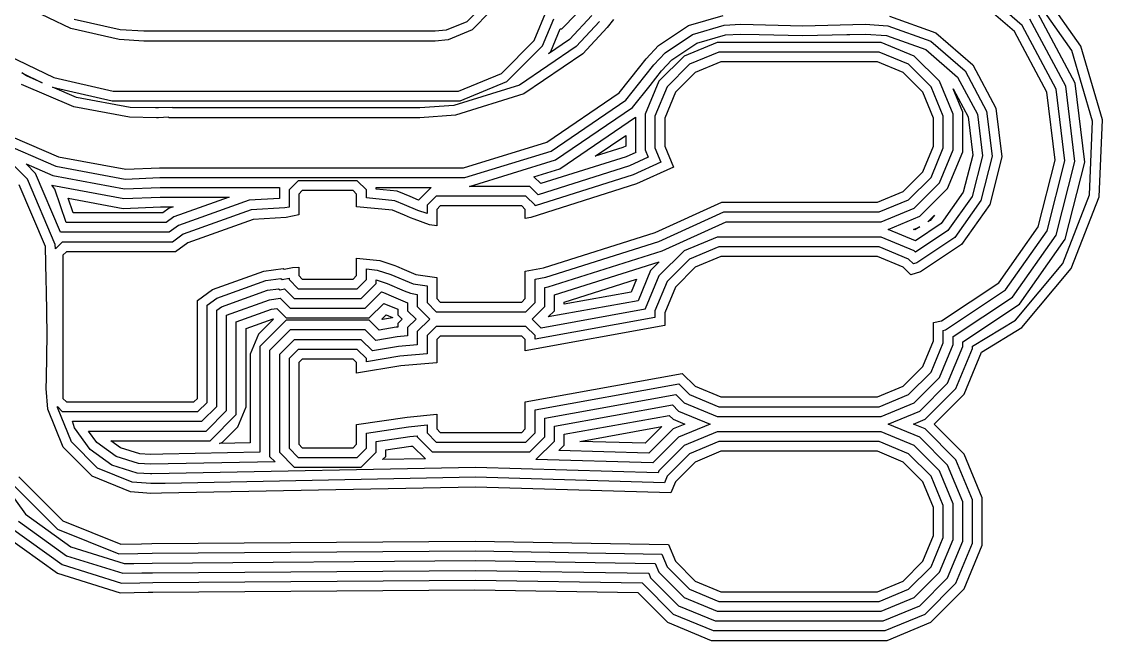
# Model space of a CAD drawing. Header units: millimetres. Extents: x 0 to 23.1, y 0 to 24.2.
# Drawn here: x 8.31 to 22.41, y 1.01 to 9.08 of the extents above; entities that cross this region are included whole.
import ezdxf

# ---------------------------------------------------------------- set-up
doc = ezdxf.new("R2010")
doc.units = ezdxf.units.MM

msp = doc.modelspace()

# ---------------------------------------------------------------- linework, layer by layer
at = {"color": 45}
for p, q in [((21.3605, 9.0313), (20.6473, 9.6475)), ((21.2595, 8.9506), (20.5822, 9.5359)), ((22.0077, 8.7055), (21.4548, 9.4922)), ((22.1237, 8.7614), (21.5467, 9.5824)), ((8.9489, 8.99), (8.3673, 9.2697)), ((14.3199, 9.2857), (14.1142, 9.08)), ((14.4255, 9.2152), (14.1847, 8.9744)), ((14.9948, 8.8349), (15.1637, 9.2426)), ((15.3522, 8.9886), (15.5463, 9.1827)), ((22.0502, 8.2773), (21.5623, 9.1924)), ((9.5923, 8.9722), (8.9909, 9.1099)), ((14.1142, 9.08), (13.8454, 8.9686)), ((15.1024, 8.7629), (15.2485, 9.1156)), ((15.7455, 9.1624), (15.4534, 8.8479)), ((15.8447, 9.0832), (15.5398, 8.7548)), ((16.0286, 9.1101), (15.944, 9.004)), ((16.6164, 8.768), (17.0063, 9.0292)), ((17.0063, 9.0292), (17.457, 9.1603)), ((17.06, 8.9141), (17.4734, 9.0343)), ((17.4734, 9.0343), (17.6889, 9.0457)), ((17.6889, 9.0457), (17.689, 9.0457)), ((17.689, 9.0457), (18.4999, 9.0261)), ((18.4999, 9.0261), (18.5, 9.0261)), ((18.5, 9.0261), (19.3109, 9.0457)), ((19.3109, 9.0457), (19.3112, 9.0457)), ((19.3112, 9.0457), (19.6084, 9.0255)), ((19.6084, 9.0255), (20.1672, 8.8251)), ((19.6287, 9.1509), (20.2312, 8.9348)), ((21.3605, 9.0312), (21.3605, 9.0313)), ((21.8038, 8.1996), (21.3605, 9.0312)), ((21.927, 8.2384), (21.4614, 9.1118)), ((9.5779, 8.846), (8.9489, 8.99)), ((9.9008, 8.9543), (9.5923, 8.9722)), ((13.5117, 8.9543), (9.9008, 8.9543)), ((13.5735, 8.9543), (13.5117, 8.9543)), ((13.7, 8.9543), (13.5735, 8.9543)), ((13.8454, 8.9686), (13.7, 8.9543)), ((14.1847, 8.9744), (13.8702, 8.8441)), ((15.21, 8.691), (15.3333, 8.9886)), ((15.3333, 8.9886), (15.3522, 8.9886)), ((15.944, 9.004), (15.6262, 8.6617)), ((16.7024, 8.6745), (17.06, 8.9141)), ((17.1137, 8.799), (17.4898, 8.9084)), ((17.4898, 8.9084), (17.6858, 8.9187)), ((17.6858, 8.9187), (17.6859, 8.9187)), ((17.6859, 8.9187), (17.9267, 8.9129)), ((17.9267, 8.9129), (17.9267, 8.913)), ((17.9267, 8.913), (18.4999, 8.8991)), ((18.4999, 8.8991), (19.0733, 8.913)), ((19.0733, 8.9129), (19.1131, 8.9139)), ((19.0733, 8.913), (19.0733, 8.9129)), ((19.1131, 8.9139), (19.314, 8.9187)), ((19.314, 8.9187), (19.315, 8.9188)), ((19.315, 8.9188), (19.5881, 8.9001)), ((19.5881, 8.9001), (20.1032, 8.7155)), ((20.2312, 8.9348), (20.7157, 8.5162)), ((21.2595, 8.9505), (21.2595, 8.9506)), ((21.6806, 8.1607), (21.2595, 8.9505)), ((9.9006, 8.8273), (9.5779, 8.846)), ((13.5643, 8.8273), (9.9006, 8.8273)), ((13.6089, 8.8273), (13.5643, 8.8273)), ((13.7, 8.8273), (13.6089, 8.8273)), ((13.8702, 8.8441), (13.7, 8.8273)), ((14.5651, 8.4051), (14.9948, 8.8348)), ((14.6371, 8.2975), (15.1024, 8.7628)), ((15.5398, 8.7548), (14.8011, 8.2513)), ((14.9948, 8.8348), (14.9948, 8.8349)), ((15.1024, 8.7628), (15.1024, 8.7629)), ((15.4534, 8.8479), (15.1816, 8.6626)), ((16.4559, 8.5958), (16.6164, 8.768)), ((16.7884, 8.581), (17.1137, 8.799)), ((17.3791, 8.8095), (16.9492, 8.6315)), ((19.5208, 8.8095), (17.3791, 8.8095)), ((19.9507, 8.6315), (19.5208, 8.8095)), ((20.1672, 8.8251), (20.6164, 8.437)), ((22.1237, 8.7613), (22.1237, 8.7614)), ((22.406, 7.7983), (22.1237, 8.7613)), ((8.0081, 8.6961), (8.7253, 8.3511)), ((15.6262, 8.6617), (14.8562, 8.1368)), ((15.1816, 8.6626), (15.21, 8.6909)), ((15.21, 8.6909), (15.21, 8.691)), ((16.5552, 8.5166), (16.7024, 8.6745)), ((16.9492, 8.6315), (16.6202, 8.3025)), ((17.4043, 8.6825), (17.0212, 8.5238)), ((19.4956, 8.6825), (17.4043, 8.6825)), ((19.8787, 8.5238), (19.4956, 8.6825)), ((20.2797, 8.3025), (19.9507, 8.6315)), ((20.1032, 8.7155), (20.5172, 8.3577)), ((22.0077, 8.7054), (22.0077, 8.7055)), ((22.2782, 7.7827), (22.0077, 8.7054)), ((16.1004, 8.1505), (16.3712, 8.4898)), ((16.3712, 8.4898), (16.3713, 8.4898)), ((16.3713, 8.4898), (16.4559, 8.5958)), ((16.4378, 8.3695), (16.5552, 8.5166)), ((16.6545, 8.4374), (16.7884, 8.581)), ((17.0212, 8.5238), (16.7279, 8.2305)), ((17.4296, 8.5555), (17.0931, 8.4161)), ((19.4703, 8.5555), (17.4296, 8.5555)), ((19.8068, 8.4161), (19.4703, 8.5555)), ((20.172, 8.2305), (19.8787, 8.5238)), ((20.7157, 8.5162), (21.0168, 7.9513)), ((8.3679, 8.372), (8.3076, 8.4111)), ((8.3076, 8.4111), (8.5751, 8.2825)), ((8.5751, 8.2825), (8.3679, 8.372)), ((8.7253, 8.3511), (8.7254, 8.3511)), ((8.7254, 8.3511), (9.5012, 8.1734)), ((14.0038, 8.1726), (14.565, 8.4051)), ((14.565, 8.4051), (14.5651, 8.4051)), ((16.1878, 8.0563), (16.4377, 8.3695)), ((16.4377, 8.3695), (16.4378, 8.3695)), ((16.5043, 8.2492), (16.6545, 8.4374)), ((17.0931, 8.4161), (16.8356, 8.1586)), ((20.0643, 8.1586), (19.8068, 8.4161)), ((20.5172, 8.3577), (20.7746, 7.8748)), ((20.6164, 8.437), (20.8957, 7.913)), ((8.9858, 7.9677), (8.3049, 8.2617)), ((9.0228, 8.0892), (8.7092, 8.2246)), ((8.7092, 8.2246), (9.4868, 8.0465)), ((14.8011, 8.2513), (13.9469, 7.9878)), ((14.0291, 8.0456), (14.637, 8.2975)), ((14.637, 8.2975), (14.6371, 8.2975)), ((16.2752, 7.9622), (16.5042, 8.2492)), ((16.6202, 8.3025), (16.4422, 7.8726)), ((16.5042, 8.2492), (16.5043, 8.2492)), ((16.7279, 8.2305), (16.5692, 7.8474)), ((20.3307, 7.8474), (20.172, 8.2305)), ((20.4577, 7.8726), (20.2797, 8.3025)), ((20.5847, 7.8979), (20.4583, 8.2028)), ((20.4583, 8.2028), (20.6535, 7.8366)), ((21.8038, 8.1995), (21.8038, 8.1996)), ((21.9179, 7.264), (21.8038, 8.1995)), ((21.927, 8.2383), (21.927, 8.2384)), ((22.0469, 7.2559), (21.927, 8.2383)), ((22.0502, 8.2772), (22.0502, 8.2773)), ((22.1757, 7.2478), (22.0502, 8.2772)), ((9.724, 7.9592), (9.0228, 8.0892)), ((9.4868, 8.0465), (9.4869, 8.0465)), ((9.4869, 8.0465), (9.7113, 8.046)), ((9.5012, 8.1734), (9.5013, 8.1734)), ((9.5013, 8.1734), (9.7641, 8.1729)), ((9.7113, 8.046), (9.7117, 8.0456)), ((9.7117, 8.0456), (9.9008, 8.0456)), ((9.7641, 8.1729), (9.7643, 8.1726)), ((9.7643, 8.1726), (9.9009, 8.1726)), ((9.9008, 8.0456), (10.0872, 8.0452)), ((9.9009, 8.1726), (10.0349, 8.1723)), ((10.0349, 8.1723), (10.0352, 8.1726)), ((10.0352, 8.1726), (13.5643, 8.1726)), ((10.0872, 8.0452), (10.0876, 8.0456)), ((10.0876, 8.0456), (13.5117, 8.0456)), ((13.5117, 8.0456), (13.575, 8.0456)), ((13.5643, 8.1726), (13.61, 8.1726)), ((13.575, 8.0456), (13.8882, 8.0456)), ((13.61, 8.1726), (13.8356, 8.1726)), ((13.8356, 8.1726), (14.0037, 8.1726)), ((13.8882, 8.0456), (14.029, 8.0456)), ((14.8562, 8.1368), (13.9658, 7.8622)), ((14.0037, 8.1726), (14.0038, 8.1726)), ((14.029, 8.0456), (14.0291, 8.0456)), ((15.1588, 7.5085), (16.1003, 8.1504)), ((15.2145, 7.3928), (16.1877, 8.0562)), ((16.1003, 8.1504), (16.1004, 8.1504)), ((16.1004, 8.1504), (16.1004, 8.1505)), ((16.1877, 8.0562), (16.1878, 8.0562)), ((16.1878, 8.0562), (16.1878, 8.0563)), ((16.8356, 8.1586), (16.6962, 7.8221)), ((20.2037, 7.8221), (20.0643, 8.1586)), ((21.6806, 8.1606), (21.6806, 8.1607)), ((21.789, 7.2721), (21.6806, 8.1606)), ((9.715, 7.8325), (8.9858, 7.9677)), ((10.0539, 7.9543), (9.724, 7.9592)), ((10.091, 7.9543), (10.0539, 7.9543)), ((10.2693, 7.9617), (10.091, 7.9543)), ((10.2773, 7.9543), (10.2693, 7.9617)), ((13.3117, 7.9543), (10.2773, 7.9543)), ((13.3588, 7.9543), (13.3117, 7.9543)), ((13.5, 7.9543), (13.3588, 7.9543)), ((13.9469, 7.9878), (13.5, 7.9543)), ((15.2702, 7.2771), (16.2751, 7.9621)), ((16.2751, 7.9621), (16.2752, 7.9621)), ((16.2752, 7.9621), (16.2752, 7.9622)), ((20.5847, 7.382), (20.5847, 7.8979)), ((20.8957, 7.913), (20.9676, 7.3237)), ((21.0168, 7.9513), (21.0943, 7.3157)), ((10.0658, 7.8273), (9.715, 7.8325)), ((10.0938, 7.8273), (10.0658, 7.8273)), ((10.222, 7.8326), (10.0938, 7.8273)), ((10.2277, 7.8273), (10.222, 7.8326)), ((13.3643, 7.8273), (10.2277, 7.8273)), ((13.3982, 7.8273), (13.3643, 7.8273)), ((13.5, 7.8273), (13.3982, 7.8273)), ((13.9658, 7.8622), (13.5, 7.8273)), ((15.3259, 7.1614), (16.3152, 7.8357)), ((16.3152, 7.8357), (16.3152, 7.382)), ((16.4422, 7.8726), (16.4422, 7.4073)), ((16.5692, 7.8474), (16.5692, 7.4325)), ((16.6962, 7.8221), (16.6962, 7.4578)), ((20.2037, 7.4578), (20.2037, 7.8221)), ((20.3307, 7.4325), (20.3307, 7.8474)), ((20.4577, 7.4073), (20.4577, 7.8726)), ((20.6535, 7.8366), (20.7141, 7.3397)), ((20.7746, 7.8748), (20.8409, 7.3317)), ((22.2375, 6.8219), (22.2782, 7.7826)), ((22.2782, 7.7826), (22.2782, 7.7827)), ((22.3634, 6.7956), (22.406, 7.7982)), ((22.406, 7.7982), (22.406, 7.7983)), ((8.3819, 7.026), (7.726, 7.6819)), ((7.9672, 7.6717), (8.7878, 7.3173)), ((7.9037, 7.5608), (8.7506, 7.1951)), ((14.0698, 7.1727), (15.1587, 7.5085)), ((15.1587, 7.5085), (15.1588, 7.5085)), ((15.7908, 7.3245), (16.1882, 7.5954)), ((16.1882, 7.5954), (16.1882, 7.4555)), ((14.089, 7.0456), (15.2144, 7.3928)), ((15.2144, 7.3928), (15.2145, 7.3928)), ((16.148, 7.4373), (15.7908, 7.3245)), ((16.1882, 7.4555), (16.148, 7.4373)), ((16.318, 7.3752), (16.1934, 7.3187)), ((16.3152, 7.382), (16.318, 7.3752)), ((16.4422, 7.4073), (16.4823, 7.3106)), ((16.5692, 7.4325), (16.6465, 7.2459)), ((16.6962, 7.4578), (16.8108, 7.1812)), ((20.0643, 7.1213), (20.2037, 7.4578)), ((20.172, 7.0494), (20.3307, 7.4325)), ((20.2797, 6.9774), (20.4577, 7.4073)), ((20.3873, 6.9055), (20.5847, 7.382)), ((20.7141, 7.3397), (20.5917, 6.8543)), ((8.4892, 7.0984), (8.3636, 7.2239)), ((8.3636, 7.2239), (8.7134, 7.0728)), ((8.7506, 7.1951), (8.7507, 7.1951)), ((8.7507, 7.1951), (9.6577, 7.027)), ((8.7878, 7.3173), (8.7879, 7.3173)), ((8.7879, 7.3173), (9.6668, 7.1545)), ((14.1487, 6.9313), (15.2701, 7.2771)), ((16.2388, 7.2002), (15.0451, 6.8233)), ((16.1934, 7.3187), (15.0806, 6.9674)), ((15.2701, 7.2771), (15.2702, 7.2771)), ((16.4823, 7.3106), (16.2388, 7.2002)), ((16.6465, 7.2459), (16.2843, 7.0816)), ((20.8409, 7.3317), (20.707, 6.8012)), ((20.9676, 7.3237), (20.8224, 6.748)), ((21.0943, 7.3157), (20.9378, 6.6949)), ((21.5701, 6.4041), (21.789, 7.272)), ((21.6874, 6.3501), (21.9179, 7.2639)), ((21.789, 7.272), (21.789, 7.2721)), ((21.8048, 6.2961), (22.0469, 7.2558)), ((21.9179, 7.2639), (21.9179, 7.264)), ((21.9221, 6.2422), (22.1757, 7.2477)), ((22.0469, 7.2558), (22.0469, 7.2559)), ((22.1757, 7.2477), (22.1757, 7.2478)), ((8.4892, 7.0983), (8.4892, 7.0984)), ((8.815, 6.3328), (8.4892, 7.0983)), ((8.7134, 7.0728), (8.7135, 7.0728)), ((8.7135, 7.0728), (9.6487, 6.8995)), ((9.6668, 7.1545), (9.6669, 7.1545)), ((9.6669, 7.1545), (10.106, 7.1726)), ((10.106, 7.1726), (13.3643, 7.1726)), ((13.3643, 7.1726), (13.3991, 7.1726)), ((13.3991, 7.1726), (13.6356, 7.1726)), ((13.6356, 7.1726), (13.6356, 7.1727)), ((13.6356, 7.1727), (14.0697, 7.1727)), ((14.0697, 7.1727), (14.0698, 7.1727)), ((14.9901, 7.0579), (15.3258, 7.1614)), ((15.0806, 6.9674), (14.9901, 7.0579)), ((16.2843, 7.0816), (15.0043, 6.6774)), ((15.3258, 7.1614), (15.3259, 7.1614)), ((16.8108, 7.1812), (16.3297, 6.963)), ((19.8068, 6.8638), (20.0643, 7.1213)), ((8.6187, 6.1454), (8.2747, 6.9535)), ((8.3819, 7.0259), (8.3819, 7.026)), ((8.7452, 6.1725), (8.3819, 7.0259)), ((8.7387, 6.8965), (8.7026, 6.9456)), ((8.7026, 6.9456), (9.6396, 6.772)), ((9.6488, 6.8995), (10.1117, 6.9186)), ((9.6577, 7.027), (9.6578, 7.027)), ((9.6578, 7.027), (10.1088, 7.0456)), ((10.1088, 7.0456), (13.3117, 7.0456)), ((10.1117, 6.9186), (11.6686, 6.9186)), ((11.6686, 6.9186), (11.6686, 6.7745)), ((11.9153, 7.0043), (11.7956, 6.8846)), ((12.6846, 7.0043), (11.9153, 7.0043)), ((12.8043, 6.8846), (12.6846, 7.0043)), ((12.9313, 6.9186), (13.2591, 6.9186)), ((12.9313, 6.8965), (12.9313, 6.9186)), ((13.2591, 6.9186), (13.3131, 6.9186)), ((13.3117, 7.0456), (13.3599, 7.0456)), ((13.3131, 6.9186), (13.6501, 6.9186)), ((13.3599, 7.0456), (13.6882, 7.0456)), ((13.6501, 6.9186), (13.4844, 6.753)), ((13.6882, 7.0456), (14.0889, 7.0456)), ((14.0889, 7.0456), (14.089, 7.0456)), ((14.9372, 6.9313), (14.1487, 6.9313)), ((15.0451, 6.8233), (14.9372, 6.9313)), ((16.3297, 6.963), (14.9478, 6.5267)), ((19.8787, 6.7561), (20.172, 7.0494)), ((19.9507, 6.6484), (20.2797, 6.9774)), ((8.7387, 6.8964), (8.7387, 6.8965)), ((8.8862, 6.4598), (8.7387, 6.8964)), ((8.9773, 6.5868), (8.9128, 6.7776)), ((8.9128, 6.7776), (9.6305, 6.6445)), ((9.6396, 6.772), (9.6397, 6.772)), ((9.6397, 6.772), (10.1144, 6.7916)), ((9.6487, 6.8995), (9.6488, 6.8995)), ((10.1144, 6.7916), (11.0125, 6.7916)), ((11.0125, 6.7916), (10.2932, 6.5338)), ((11.6686, 6.7745), (11.2763, 6.7513)), ((11.7956, 6.8846), (11.7956, 6.6624)), ((11.9679, 6.8773), (11.9226, 6.832)), ((11.9226, 6.832), (11.9226, 6.5583)), ((12.632, 6.8773), (11.9679, 6.8773)), ((12.6773, 6.832), (12.632, 6.8773)), ((12.6773, 6.6666), (12.6773, 6.832)), ((12.8043, 6.7816), (12.8043, 6.8846)), ((13.1758, 6.7445), (12.8043, 6.7816)), ((13.2073, 6.8689), (12.9313, 6.8965)), ((13.2074, 6.8689), (13.2073, 6.8689)), ((13.3024, 6.8291), (13.2074, 6.8689)), ((13.3025, 6.8292), (13.3024, 6.8291)), ((13.3732, 6.7995), (13.3025, 6.8292)), ((13.4844, 6.753), (13.3732, 6.7995)), ((13.7153, 6.8043), (13.5956, 6.6846)), ((14.8846, 6.8043), (13.7153, 6.8043)), ((15.0043, 6.6846), (14.8846, 6.8043)), ((19.4703, 6.7244), (19.8068, 6.8638)), ((20.0226, 6.5408), (20.3873, 6.9055)), ((20.5917, 6.8543), (20.3026, 6.4455)), ((20.707, 6.8012), (20.3911, 6.3544)), ((21.8898, 5.9253), (22.2375, 6.8218)), ((22.0007, 5.8598), (22.3634, 6.7955)), ((22.2375, 6.8218), (22.2375, 6.8219)), ((22.3634, 6.7955), (22.3634, 6.7956)), ((9.6305, 6.6445), (9.6306, 6.6445)), ((9.6306, 6.6445), (10.1172, 6.6646)), ((10.1172, 6.6646), (10.2817, 6.6646)), ((10.233, 6.6472), (10.1501, 6.5868)), ((10.2331, 6.6472), (10.233, 6.6472)), ((10.2817, 6.6646), (10.2331, 6.6472)), ((11.2762, 6.7513), (10.3532, 6.4204)), ((11.2763, 6.7513), (11.2762, 6.7513)), ((11.7414, 6.6516), (11.302, 6.6256)), ((11.7956, 6.6624), (11.7414, 6.6516)), ((13.1442, 6.62), (12.6773, 6.6666)), ((13.1759, 6.7445), (13.1758, 6.7445)), ((13.3019, 6.6917), (13.1759, 6.7445)), ((13.302, 6.6917), (13.3019, 6.6917)), ((13.4755, 6.619), (13.302, 6.6917)), ((13.5956, 6.6846), (13.5956, 6.5772)), ((13.7679, 6.6773), (13.7226, 6.632)), ((13.7226, 6.632), (13.7226, 6.4172)), ((14.832, 6.6773), (13.7679, 6.6773)), ((14.8773, 6.632), (14.832, 6.6773)), ((14.8773, 6.5113), (14.8773, 6.632)), ((15.0043, 6.6774), (15.0043, 6.6846)), ((16.5721, 6.3301), (17.441, 6.7244)), ((17.441, 6.7244), (19.4703, 6.7244)), ((19.4956, 6.5974), (19.8787, 6.7561)), ((19.5208, 6.4704), (19.9507, 6.6484)), ((20.8224, 6.748), (20.4796, 6.2634)), ((20.9378, 6.6949), (20.5681, 6.1723)), ((10.1501, 6.5868), (8.9773, 6.5868)), ((10.2931, 6.5338), (10.1915, 6.4598)), ((10.2932, 6.5338), (10.2931, 6.5338)), ((11.3019, 6.6256), (10.4132, 6.307)), ((11.3276, 6.4999), (10.4732, 6.1936)), ((11.302, 6.6256), (11.3019, 6.6256)), ((11.3277, 6.4999), (11.3276, 6.4999)), ((11.7576, 6.5253), (11.3277, 6.4999)), ((11.9226, 6.5583), (11.7576, 6.5253)), ((13.1443, 6.62), (13.1442, 6.62)), ((13.3013, 6.5543), (13.1443, 6.62)), ((13.3014, 6.5543), (13.3013, 6.5543)), ((13.3777, 6.5223), (13.3014, 6.5543)), ((13.4264, 6.5019), (13.3777, 6.5223)), ((13.4269, 6.5017), (13.4264, 6.5019)), ((13.6291, 6.4313), (13.4269, 6.5017)), ((13.5956, 6.5772), (13.4755, 6.619)), ((14.9478, 6.5267), (14.8773, 6.5113)), ((16.6176, 6.2113), (17.4683, 6.5974)), ((17.4683, 6.5974), (19.4956, 6.5974)), ((19.6101, 6.3699), (20.0226, 6.5408)), ((20.1288, 6.4675), (20.2171, 6.5557)), ((20.2171, 6.5557), (20.1579, 6.4852)), ((10.1915, 6.4598), (8.8862, 6.4598)), ((10.3531, 6.4204), (10.2328, 6.3328)), ((10.3532, 6.4204), (10.3531, 6.4204)), ((13.7226, 6.4172), (13.6291, 6.4313)), ((16.6631, 6.0926), (17.4957, 6.4704)), ((17.4957, 6.4704), (19.5208, 6.4704)), ((19.9669, 6.2221), (19.6101, 6.3699)), ((19.9419, 6.3699), (20.0247, 6.4042)), ((19.9576, 6.3635), (19.9419, 6.3699)), ((20.0247, 6.4042), (19.9576, 6.3635)), ((20.3026, 6.4455), (19.9669, 6.2221)), ((20.3911, 6.3544), (19.9687, 6.0734)), ((20.1579, 6.4852), (20.1288, 6.4675)), ((21.0533, 5.6731), (21.5701, 6.404)), ((21.1433, 5.5805), (21.6874, 6.35)), ((21.5701, 6.404), (21.5701, 6.4041)), ((21.6874, 6.35), (21.6874, 6.3501)), ((8.8373, 6.2058), (8.7463, 6.1147)), ((10.2328, 6.3328), (8.815, 6.3328)), ((10.2742, 6.2058), (8.8373, 6.2058)), ((10.4131, 6.307), (10.2742, 6.2058)), ((10.4132, 6.307), (10.4131, 6.307)), ((15.1126, 5.8695), (16.5721, 6.3301)), ((15.1435, 5.7461), (16.6176, 6.2113)), ((17.3791, 6.2695), (16.9492, 6.0915)), ((19.5208, 6.2695), (17.3791, 6.2695)), ((19.9507, 6.0915), (19.5208, 6.2695)), ((20.4796, 6.2634), (19.9853, 5.9346)), ((21.2333, 5.4878), (21.8048, 6.296)), ((21.3233, 5.3952), (21.9221, 6.2421)), ((21.8048, 6.296), (21.8048, 6.2961)), ((21.9221, 6.2421), (21.9221, 6.2422)), ((8.6187, 6.1453), (8.6187, 6.1454)), ((8.6273, 5.7063), (8.6187, 6.1453)), ((8.7452, 6.1724), (8.7452, 6.1725)), ((8.7463, 6.1147), (8.7452, 6.1724)), ((8.8899, 6.0788), (8.8446, 6.0335)), ((10.3155, 6.0788), (8.8899, 6.0788)), ((10.4731, 6.1936), (10.3155, 6.0788)), ((10.4732, 6.1936), (10.4731, 6.1936)), ((15.1743, 5.6226), (16.6631, 6.0926)), ((16.9492, 6.0915), (16.6202, 5.7625)), ((17.4043, 6.1425), (17.0212, 5.9838)), ((19.4956, 6.1425), (17.4043, 6.1425)), ((19.8787, 5.9838), (19.4956, 6.1425)), ((19.9687, 6.0734), (19.9507, 6.0915)), ((20.5681, 6.1723), (20.0351, 5.8177)), ((8.8446, 6.0335), (8.8446, 4.1664)), ((12.6773, 5.7679), (12.6773, 5.9934)), ((12.6773, 5.9934), (12.978, 5.9633)), ((12.978, 5.9633), (13.1734, 5.898)), ((15.2583, 5.5158), (16.6259, 5.9476)), ((16.6259, 5.9476), (16.5126, 5.8344)), ((17.0212, 5.9838), (16.7279, 5.6905)), ((17.4296, 6.0155), (17.0931, 5.8761)), ((19.4703, 6.0155), (17.4296, 6.0155)), ((19.8068, 5.8761), (19.4703, 6.0155)), ((19.9418, 5.9206), (19.8787, 5.9838)), ((19.9853, 5.9346), (19.9418, 5.9206)), ((21.2723, 5.188), (21.8898, 5.9252)), ((21.8898, 5.9252), (21.8898, 5.9253)), ((10.7947, 5.5863), (11.4652, 5.8267)), ((11.4652, 5.8267), (11.7197, 5.8601)), ((11.7197, 5.8601), (11.7311, 5.8524)), ((11.7311, 5.8524), (11.8413, 5.8745)), ((11.8413, 5.8745), (11.9226, 5.8793)), ((11.9226, 5.8793), (11.9226, 5.7679)), ((12.8043, 5.7153), (12.8043, 5.8545)), ((12.8043, 5.8545), (12.9468, 5.8402)), ((12.9468, 5.8402), (13.1244, 5.7809)), ((13.1244, 5.7809), (13.1245, 5.7809)), ((13.1245, 5.7809), (13.4133, 5.6598)), ((13.1734, 5.898), (13.1735, 5.898)), ((13.1735, 5.898), (13.1949, 5.8891)), ((13.1949, 5.8891), (13.2985, 5.8456)), ((13.2985, 5.8456), (13.2986, 5.8456)), ((13.2986, 5.8456), (13.4478, 5.7831)), ((13.4478, 5.7831), (13.4479, 5.7831)), ((13.4479, 5.7831), (13.7226, 5.7419)), ((14.8773, 5.8253), (15.1126, 5.8694)), ((14.8773, 5.4679), (14.8773, 5.8253)), ((15.1126, 5.8694), (15.1126, 5.8695)), ((16.5126, 5.8344), (16.3493, 5.4402)), ((17.0931, 5.8761), (16.8356, 5.6186)), ((19.9064, 5.7764), (19.8068, 5.8761)), ((20.0351, 5.8177), (19.9064, 5.7764)), ((21.3562, 5.0904), (22.0007, 5.8597)), ((22.0007, 5.8597), (22.0007, 5.8598)), ((8.6299, 5.5707), (8.6273, 5.7063)), ((10.8541, 5.4741), (11.4907, 5.7023)), ((11.4907, 5.7023), (11.6884, 5.7283)), ((11.6884, 5.7283), (11.7045, 5.7175)), ((11.7045, 5.7175), (11.7956, 5.7358)), ((11.7956, 5.7358), (11.7956, 5.7153)), ((11.7956, 5.7153), (11.9153, 5.5956)), ((11.9226, 5.7679), (11.9679, 5.7226)), ((11.9679, 5.7226), (12.632, 5.7226)), ((12.632, 5.7226), (12.6773, 5.7679)), ((12.6846, 5.5956), (12.8043, 5.7153)), ((12.7372, 5.4686), (12.9313, 5.6627)), ((12.9313, 5.6627), (12.9313, 5.7119)), ((12.9313, 5.7119), (13.0753, 5.6637)), ((13.0753, 5.6637), (13.2974, 5.5707)), ((13.4133, 5.6598), (13.4134, 5.6598)), ((13.4134, 5.6598), (13.5956, 5.6325)), ((13.7226, 5.7419), (13.7226, 5.4679)), ((15.0043, 5.7199), (15.1435, 5.746)), ((15.0043, 5.4153), (15.0043, 5.7199)), ((15.1435, 5.746), (15.1435, 5.7461)), ((15.3853, 5.4228), (16.3279, 5.7204)), ((16.3279, 5.7204), (16.2585, 5.5527)), ((16.6202, 5.7625), (16.4422, 5.3326)), ((16.7279, 5.6905), (16.5692, 5.3074)), ((20.3078, 5.1774), (21.0532, 5.6731)), ((21.0532, 5.6731), (21.0533, 5.6731)), ((8.6409, 5), (8.6298, 5.5707)), ((8.6298, 5.5707), (8.6299, 5.5707)), ((10.5993, 5.444), (10.7947, 5.5863)), ((10.9135, 5.3618), (11.5161, 5.5779)), ((11.5161, 5.5779), (11.6573, 5.5964)), ((11.6573, 5.5964), (11.6778, 5.5827)), ((11.6778, 5.5827), (11.7369, 5.5945)), ((11.7369, 5.5945), (11.8627, 5.4686)), ((11.9153, 5.5956), (12.6846, 5.5956)), ((12.7898, 5.3416), (13.0026, 5.5545)), ((13.0026, 5.5545), (13.0262, 5.5466)), ((13.0262, 5.5466), (13.1562, 5.4922)), ((13.2974, 5.5707), (13.2975, 5.5707)), ((13.2975, 5.5707), (13.3789, 5.5366)), ((13.3789, 5.5366), (13.4686, 5.5232)), ((13.4686, 5.5232), (13.4686, 5.3627)), ((13.5956, 5.6325), (13.5956, 5.4153)), ((15.1313, 5.6146), (15.1743, 5.6226)), ((15.1313, 5.3627), (15.1313, 5.6146)), ((15.2583, 5.3101), (15.2583, 5.5158)), ((16.2585, 5.5527), (15.3853, 5.3949)), ((16.8356, 5.6186), (16.6962, 5.2821)), ((20.3584, 5.0585), (21.1432, 5.5805)), ((21.1432, 5.5805), (21.1433, 5.5805)), ((10.5993, 4.1664), (10.5993, 5.444)), ((10.7263, 5.381), (10.8541, 5.4741)), ((10.7263, 4.1138), (10.7263, 5.381)), ((10.8533, 5.318), (10.9135, 5.3618)), ((10.9803, 5.2523), (11.5415, 5.4535)), ((11.5415, 5.4535), (11.6801, 5.4717)), ((11.6801, 5.4717), (11.8101, 5.3416)), ((11.8627, 5.4686), (12.7372, 5.4686)), ((12.8424, 5.2146), (13.0336, 5.4059)), ((13.0336, 5.4059), (13.2146, 5.3301)), ((13.1562, 5.4922), (13.1563, 5.4922)), ((13.1563, 5.4922), (13.3416, 5.4146)), ((13.3416, 5.4146), (13.3416, 5.3101)), ((13.4686, 5.3627), (13.6314, 5.2)), ((13.5956, 5.4153), (13.7153, 5.2956)), ((13.7226, 5.4679), (13.7679, 5.4226)), ((13.7679, 5.4226), (14.832, 5.4226)), ((14.832, 5.4226), (14.8773, 5.4679)), ((14.8846, 5.2956), (15.0043, 5.4153)), ((14.9685, 5.2), (15.1313, 5.3627)), ((16.3493, 5.4402), (15.1763, 5.2282)), ((15.3853, 5.3949), (15.3853, 5.4228)), ((20.4577, 4.972), (21.2332, 5.4878)), ((20.5847, 4.904), (21.3232, 5.3952)), ((21.2332, 5.4878), (21.2333, 5.4878)), ((21.3232, 5.3952), (21.3233, 5.3952)), ((10.8533, 4.0612), (10.8533, 5.318)), ((10.9803, 4.0086), (10.9803, 5.2523)), ((11.1073, 5.1642), (11.567, 5.329)), ((11.567, 5.329), (11.6343, 5.3379)), ((11.6343, 5.3379), (11.7575, 5.2146)), ((11.8101, 5.3416), (12.7898, 5.3416)), ((13.0074, 5.2), (13.0632, 5.2558)), ((13.0632, 5.2558), (13.1441, 5.2219)), ((13.1441, 5.2219), (13.1466, 5.216)), ((13.2146, 5.3301), (13.2146, 5.2575)), ((13.2146, 5.2575), (13.2722, 5.2)), ((13.3416, 5.3101), (13.4518, 5.2)), ((13.7153, 5.2956), (14.8846, 5.2956)), ((16.5692, 5.2217), (15.0043, 4.9389)), ((16.4422, 5.3279), (15.0857, 5.0827)), ((15.1763, 5.2282), (15.2583, 5.3101)), ((16.4422, 5.3326), (16.4422, 5.3279)), ((16.5692, 5.3074), (16.5692, 5.2217)), ((16.6962, 5.2821), (16.6962, 5.1157)), ((11.1073, 3.956), (11.1073, 5.1642)), ((11.2343, 5.0762), (11.5891, 5.2034)), ((11.2343, 4.0567), (11.2343, 5.0762)), ((11.5925, 5.2), (11.396, 5.0035)), ((11.7575, 5.1853), (11.4146, 4.8424)), ((11.5891, 5.2034), (11.5925, 5.2)), ((11.7575, 5.2146), (12.8424, 5.2146)), ((12.8424, 5.1853), (11.7575, 5.1853)), ((12.9697, 5.0579), (12.8424, 5.1853)), ((13.1912, 5.0947), (12.9697, 5.0579)), ((13.0134, 5.1939), (13.0074, 5.2)), ((13.1466, 5.216), (13.0134, 5.1939)), ((13.1913, 5.0947), (13.1912, 5.0947)), ((13.2146, 5.0966), (13.1913, 5.0947)), ((13.2722, 5.2), (13.2146, 5.1424)), ((13.2146, 5.1424), (13.2146, 5.0966)), ((13.4518, 5.2), (13.3416, 5.0898)), ((13.3416, 5.0898), (13.3416, 4.9799)), ((13.6314, 5.2), (13.4686, 5.0372)), ((13.7153, 5.1043), (13.5956, 4.9846)), ((14.8846, 5.1043), (13.7153, 5.1043)), ((16.6962, 5.1157), (14.8773, 4.7869)), ((15.0043, 4.9846), (14.8846, 5.1043)), ((15.0857, 5.0827), (14.9685, 5.2)), ((20.2037, 5.1543), (20.3078, 5.1774)), ((20.2037, 4.9178), (20.2037, 5.1543)), ((20.7117, 4.8474), (21.2722, 5.188)), ((20.8301, 4.7708), (21.3561, 5.0904)), ((21.2722, 5.188), (21.2723, 5.188)), ((21.3561, 5.0904), (21.3562, 5.0904)), ((8.6298, 4.4292), (8.6409, 4.9999)), ((8.6409, 4.9999), (8.6409, 5)), ((11.396, 5.0035), (11.2876, 4.7417)), ((11.8101, 5.0583), (11.5416, 4.7898)), ((12.7898, 5.0583), (11.8101, 5.0583)), ((12.9261, 4.9219), (12.7898, 5.0583)), ((13.2069, 4.9686), (12.9261, 4.9219)), ((13.207, 4.9686), (13.2069, 4.9686)), ((13.3416, 4.9799), (13.207, 4.9686)), ((13.4686, 5.0372), (13.4686, 4.8632)), ((13.5956, 4.9846), (13.5956, 4.7465)), ((13.7679, 4.9773), (13.7226, 4.932)), ((14.832, 4.9773), (13.7679, 4.9773)), ((14.8773, 4.932), (14.832, 4.9773)), ((15.0043, 4.9389), (15.0043, 4.9846)), ((20.3307, 5.0524), (20.3584, 5.0585)), ((20.3307, 4.8925), (20.3307, 5.0524)), ((20.4577, 4.8673), (20.4577, 4.972)), ((11.4146, 4.8424), (11.4146, 3.4628)), ((11.8627, 4.9313), (11.6686, 4.7372)), ((11.9153, 4.8043), (11.7956, 4.6846)), ((12.7372, 4.9313), (11.8627, 4.9313)), ((12.6846, 4.8043), (11.9153, 4.8043)), ((12.8043, 4.6846), (12.6846, 4.8043)), ((12.8824, 4.786), (12.7372, 4.9313)), ((13.2227, 4.8425), (12.8824, 4.786)), ((13.2228, 4.8425), (13.2227, 4.8425)), ((13.4686, 4.8632), (13.2228, 4.8425)), ((13.7226, 4.932), (13.7226, 4.6298)), ((14.8773, 4.7869), (14.8773, 4.932)), ((20.0643, 4.5813), (20.2037, 4.9178)), ((20.172, 4.5094), (20.3307, 4.8925)), ((20.2797, 4.4374), (20.4577, 4.8673)), ((20.3873, 4.3655), (20.5847, 4.842)), ((20.495, 4.2936), (20.7117, 4.8167)), ((20.5847, 4.842), (20.5847, 4.904)), ((20.7117, 4.8167), (20.7117, 4.8474)), ((11.2876, 4.7417), (11.2876, 3.5874)), ((11.5416, 4.7898), (11.5416, 3.4101)), ((11.6686, 4.7372), (11.6686, 3.4627)), ((11.7956, 4.6846), (11.7956, 3.5153)), ((11.9679, 4.6773), (11.9226, 4.632)), ((12.632, 4.6773), (11.9679, 4.6773)), ((12.6773, 4.632), (12.632, 4.6773)), ((13.2385, 4.7164), (12.8043, 4.6443)), ((12.8043, 4.6443), (12.8043, 4.6846)), ((13.2386, 4.7164), (13.2385, 4.7164)), ((13.5956, 4.7465), (13.2386, 4.7164)), ((20.6027, 4.2216), (20.8301, 4.7708)), ((11.9226, 4.632), (11.9226, 3.5679)), ((12.6773, 4.4944), (12.6773, 4.632)), ((13.2542, 4.5903), (12.6773, 4.4944)), ((13.2543, 4.5903), (13.2542, 4.5903)), ((13.7226, 4.6298), (13.2543, 4.5903)), ((19.8068, 4.3238), (20.0643, 4.5813)), ((8.6273, 4.2936), (8.6299, 4.4292)), ((8.6299, 4.4292), (8.6298, 4.4292)), ((14.8773, 4.1216), (16.9252, 4.4918)), ((16.9252, 4.4918), (17.0931, 4.3238)), ((19.8787, 4.2161), (20.172, 4.5094)), ((19.9507, 4.1084), (20.2797, 4.4374)), ((8.6491, 4.0252), (8.6273, 4.2936)), ((15.0043, 4.0156), (16.8824, 4.355)), ((16.8824, 4.355), (17.0212, 4.2161)), ((17.0931, 4.3238), (17.4296, 4.1844)), ((19.4703, 4.1844), (19.8068, 4.3238)), ((20.0226, 4.0008), (20.3873, 4.3655)), ((20.0945, 3.8931), (20.495, 4.2936)), ((8.8446, 4.1664), (8.8899, 4.1211)), ((8.8899, 4.1211), (10.554, 4.1211)), ((10.554, 4.1211), (10.5993, 4.1664)), ((10.6066, 3.9941), (10.7263, 4.1138)), ((14.8773, 3.7679), (14.8773, 4.1216)), ((15.1313, 3.9094), (16.8395, 4.2182)), ((16.8395, 4.2182), (16.9492, 4.1084)), ((16.9492, 4.1084), (17.3791, 3.9304)), ((17.0212, 4.2161), (17.4043, 4.0574)), ((17.4296, 4.1844), (19.4703, 4.1844)), ((19.4956, 4.0574), (19.8787, 4.2161)), ((19.5208, 3.9304), (19.9507, 4.1084)), ((20.211, 3.83), (20.6027, 4.2216)), ((8.8493, 3.5282), (8.6491, 4.0252)), ((8.774, 4.0482), (8.7731, 4.0583)), ((8.7731, 4.0583), (8.8373, 3.9941)), ((8.9553, 3.5983), (8.774, 4.0482)), ((8.8373, 3.9941), (10.6066, 3.9941)), ((10.6592, 3.8671), (10.8533, 4.0612)), ((10.7118, 3.7401), (10.9803, 4.0086)), ((10.7644, 3.6131), (11.1073, 3.956)), ((11.1259, 3.7949), (11.2343, 4.0567)), ((13.3381, 3.9203), (13.7226, 3.9606)), ((13.7226, 3.9606), (13.7226, 3.7679)), ((15.0043, 3.7153), (15.0043, 4.0156)), ((15.2583, 3.8033), (16.7968, 4.0814)), ((16.7968, 4.0814), (16.8773, 4.0008)), ((16.8773, 4.0008), (17.2899, 3.83)), ((17.4043, 4.0574), (19.4956, 4.0574)), ((19.61, 3.83), (20.0226, 4.0008)), ((8.9956, 3.7818), (8.9689, 3.8671)), ((8.9689, 3.8671), (10.6592, 3.8671)), ((12.6773, 3.8242), (13.3381, 3.9203)), ((12.6773, 3.5679), (12.6773, 3.8242)), ((13.3538, 3.7942), (13.5956, 3.8195)), ((13.5956, 3.8195), (13.5956, 3.7153)), ((15.1313, 3.6627), (15.1313, 3.9094)), ((15.3853, 3.6973), (16.754, 3.9446)), ((16.754, 3.9446), (16.8054, 3.8931)), ((16.8054, 3.8931), (16.958, 3.83)), ((16.958, 3.83), (16.8054, 3.7668)), ((17.2899, 3.83), (16.8773, 3.6591)), ((17.3791, 3.9304), (19.5208, 3.9304)), ((20.0226, 3.6591), (19.61, 3.83)), ((19.9419, 3.83), (20.0945, 3.8931)), ((20.0945, 3.7668), (19.9419, 3.83)), ((20.6027, 3.4383), (20.211, 3.83)), ((9.1993, 3.4993), (8.9956, 3.7818)), ((9.2891, 3.5891), (9.1801, 3.7401)), ((9.1801, 3.7401), (10.7118, 3.7401)), ((10.9255, 3.5945), (11.1259, 3.7949)), ((12.8043, 3.7143), (13.3538, 3.7942)), ((12.8043, 3.5153), (12.8043, 3.7143)), ((12.9313, 3.6045), (13.3696, 3.6682)), ((13.3696, 3.6682), (13.4686, 3.6786)), ((13.4686, 3.6786), (13.4686, 3.6627)), ((13.5956, 3.7153), (13.7153, 3.5956)), ((13.7226, 3.7679), (13.7679, 3.7226)), ((13.7679, 3.7226), (14.832, 3.7226)), ((14.832, 3.7226), (14.8773, 3.7679)), ((14.8846, 3.5956), (15.0043, 3.7153)), ((15.2583, 3.6101), (15.2583, 3.8033)), ((15.3853, 3.5575), (15.3853, 3.6973)), ((15.5905, 3.6053), (16.657, 3.798)), ((16.657, 3.798), (16.4397, 3.5807)), ((16.8054, 3.7668), (16.4908, 3.4521)), ((17.3791, 3.7295), (16.9492, 3.5515)), ((19.5208, 3.7295), (17.3791, 3.7295)), ((19.9507, 3.5515), (19.5208, 3.7295)), ((20.495, 3.3663), (20.0945, 3.7668)), ((9.2282, 3.1493), (8.8493, 3.5282)), ((9.2983, 3.2553), (8.9553, 3.5983)), ((9.5386, 3.4092), (9.2891, 3.5891)), ((9.5954, 3.5228), (9.47, 3.6131)), ((9.47, 3.6131), (10.7644, 3.6131)), ((10.8896, 3.5797), (10.9255, 3.5945)), ((11.2876, 3.5874), (10.8896, 3.5797)), ((11.9226, 3.5679), (11.9679, 3.5226)), ((12.632, 3.5226), (12.6773, 3.5679)), ((12.9313, 3.4627), (12.9313, 3.6045)), ((13.0583, 3.4947), (13.3853, 3.5422)), ((13.3853, 3.5422), (13.4073, 3.5445)), ((13.4073, 3.5445), (13.574, 3.3778)), ((13.4686, 3.6627), (13.6627, 3.4686)), ((13.7153, 3.5956), (14.8846, 3.5956)), ((14.9372, 3.4686), (15.1313, 3.6627)), ((15.0158, 3.3677), (15.2583, 3.6101)), ((15.3138, 3.4861), (15.3853, 3.5575)), ((16.4397, 3.5807), (15.5905, 3.6053)), ((16.8773, 3.6591), (16.542, 3.3237)), ((16.9492, 3.5515), (16.6202, 3.2225)), ((17.4043, 3.6025), (17.0212, 3.4438)), ((19.4956, 3.6025), (17.4043, 3.6025)), ((19.8787, 3.4438), (19.4956, 3.6025)), ((20.2797, 3.2225), (19.9507, 3.5515)), ((20.3873, 3.2944), (20.0226, 3.6591)), ((9.4818, 3.2956), (9.1993, 3.4993)), ((9.8321, 3.3176), (9.5386, 3.4092)), ((9.85, 3.4433), (9.5954, 3.5228)), ((9.9837, 3.4352), (9.85, 3.4433)), ((10.1499, 3.4384), (9.9837, 3.4352)), ((10.15, 3.4383), (10.1499, 3.4384)), ((11.4146, 3.4628), (10.15, 3.4383)), ((11.5416, 3.4101), (11.6121, 3.3397)), ((11.6686, 3.4627), (11.8627, 3.2686)), ((11.7956, 3.5153), (11.9153, 3.3956)), ((11.9153, 3.3956), (12.6846, 3.3956)), ((11.9679, 3.5226), (12.632, 3.5226)), ((12.6846, 3.3956), (12.8043, 3.5153)), ((12.7372, 3.2686), (12.9313, 3.4627)), ((13.015, 3.3669), (13.0583, 3.4101)), ((13.0583, 3.4101), (13.0583, 3.4947)), ((13.6627, 3.4686), (14.9372, 3.4686)), ((16.4908, 3.4521), (15.3138, 3.4861)), ((17.0212, 3.4438), (16.7279, 3.1505)), ((17.4296, 3.4755), (17.0931, 3.3361)), ((19.4703, 3.4755), (17.4296, 3.4755)), ((19.8068, 3.3361), (19.4703, 3.4755)), ((20.172, 3.1505), (19.8787, 3.4438)), ((20.8387, 2.8684), (20.6027, 3.4383)), ((7.9293, 3.2488), (8.3563, 2.6564)), ((9.7482, 3.074), (9.2983, 3.2553)), ((9.8142, 3.1919), (9.4818, 3.2956)), ((9.9861, 3.3082), (9.8321, 3.3176)), ((9.9862, 3.3082), (9.9861, 3.3082)), ((11.6121, 3.3397), (9.9862, 3.3082)), ((14.2282, 3.2635), (10.2294, 3.1858)), ((11.8627, 3.2686), (12.7372, 3.2686)), ((13.574, 3.3778), (13.015, 3.3669)), ((16.6088, 3.1947), (14.2282, 3.2635)), ((16.542, 3.3237), (15.0158, 3.3677)), ((17.0931, 3.3361), (16.8356, 3.0786)), ((20.0643, 3.0786), (19.8068, 3.3361)), ((20.5847, 2.8179), (20.3873, 3.2944)), ((20.7117, 2.8432), (20.495, 3.3663)), ((8.269, 3.1445), (8.8445, 2.569)), ((9.7252, 2.9491), (9.2282, 3.1493)), ((9.9886, 3.1812), (9.8142, 3.1919)), ((9.9887, 3.1812), (9.9886, 3.1812)), ((10.0045, 3.1815), (9.9887, 3.1812)), ((10.2294, 3.1859), (10.0045, 3.1815)), ((14.2276, 3.1364), (10.1793, 3.0578)), ((10.2294, 3.1858), (10.2294, 3.1859)), ((16.6926, 3.0652), (14.2276, 3.1364)), ((16.6202, 3.2225), (16.6088, 3.1947)), ((16.7279, 3.1505), (16.6926, 3.0652)), ((20.3307, 2.7674), (20.172, 3.1505)), ((20.4577, 2.7926), (20.2797, 3.2225)), ((8.1609, 3.073), (8.773, 2.4609)), ((9.7482, 3.0739), (9.7482, 3.074)), ((9.9911, 3.0542), (9.7482, 3.0739)), ((9.9912, 3.0542), (9.9911, 3.0542)), ((9.9995, 3.0543), (9.9912, 3.0542)), ((10.1793, 3.0579), (9.9995, 3.0543)), ((14.227, 3.0094), (10.1292, 2.9298)), ((10.1793, 3.0578), (10.1793, 3.0579)), ((16.7765, 2.9357), (14.227, 3.0094)), ((16.8356, 3.0786), (16.7765, 2.9357)), ((20.2037, 2.7421), (20.0643, 3.0786)), ((9.7252, 2.949), (9.7252, 2.9491)), ((9.9935, 2.9273), (9.7252, 2.949)), ((10.1292, 2.9299), (9.9935, 2.9273)), ((10.1292, 2.9298), (10.1292, 2.9299)), ((20.7117, 2.2767), (20.7117, 2.8432)), ((20.8387, 2.2515), (20.8387, 2.8684)), ((20.2037, 2.3778), (20.2037, 2.7421)), ((20.3307, 2.3525), (20.3307, 2.7674)), ((20.4577, 2.3273), (20.4577, 2.7926)), ((20.5847, 2.302), (20.5847, 2.8179)), ((8.2653, 2.5653), (8.8913, 2.1142)), ((8.3563, 2.6564), (8.3563, 2.6563)), ((8.3563, 2.6563), (8.9488, 2.2293)), ((8.8445, 2.569), (8.8446, 2.569)), ((8.8446, 2.569), (9.5995, 2.2648)), ((8.1744, 2.4743), (8.8338, 1.9991)), ((8.773, 2.4609), (8.7731, 2.4609)), ((8.7731, 2.4609), (9.5761, 2.1374)), ((8.0834, 2.3833), (8.7763, 1.884)), ((9.5995, 2.2648), (9.8707, 2.2701)), ((9.8707, 2.27), (10.0064, 2.2727)), ((9.8707, 2.2701), (9.8707, 2.27)), ((10.0064, 2.2727), (14.2237, 2.3036)), ((14.2237, 2.3036), (16.7445, 2.2613)), ((16.7445, 2.2613), (16.8356, 2.0413)), ((20.0643, 2.0413), (20.2037, 2.3778)), ((20.172, 1.9694), (20.3307, 2.3525)), ((20.2797, 1.8974), (20.4577, 2.3273)), ((20.3873, 1.8255), (20.5847, 2.302)), ((20.495, 1.7536), (20.7117, 2.2767)), ((8.9488, 2.2293), (8.9489, 2.2293)), ((8.9489, 2.2293), (9.6461, 2.0117)), ((9.5761, 2.1374), (9.8205, 2.1421)), ((9.8205, 2.1421), (9.8206, 2.142)), ((9.8206, 2.142), (10.0088, 2.1457)), ((10.0088, 2.1457), (14.2231, 2.1766)), ((14.2231, 2.1766), (16.6591, 2.1357)), ((16.6591, 2.1357), (16.7279, 1.9694)), ((20.6027, 1.6816), (20.8387, 2.2515)), ((8.8338, 1.9991), (8.8339, 1.9991)), ((8.8339, 1.9991), (9.6098, 1.757)), ((8.8913, 2.1142), (8.8914, 2.1142)), ((8.8914, 2.1142), (9.6279, 1.8843)), ((9.6461, 2.0117), (9.6462, 2.0117)), ((9.6462, 2.0117), (9.7705, 2.0141)), ((9.7705, 2.014), (10.0113, 2.0187)), ((9.7705, 2.0141), (9.7705, 2.014)), ((10.0113, 2.0187), (14.2225, 2.0496)), ((14.2225, 2.0496), (16.5736, 2.0101)), ((16.5736, 2.0101), (16.6202, 1.8974)), ((16.8356, 2.0413), (17.0931, 1.7838)), ((19.8068, 1.7838), (20.0643, 2.0413)), ((8.7763, 1.884), (8.7764, 1.884)), ((8.7764, 1.884), (9.5916, 1.6295)), ((9.6279, 1.8843), (9.628, 1.8843)), ((9.628, 1.8843), (9.8728, 1.889)), ((9.8728, 1.889), (10.0138, 1.8917)), ((10.0138, 1.8917), (14.2219, 1.9226)), ((14.2219, 1.9226), (16.4882, 1.8846)), ((16.4882, 1.8846), (16.5126, 1.8255)), ((16.6202, 1.8974), (16.9492, 1.5684)), ((16.7279, 1.9694), (17.0212, 1.6761)), ((19.8787, 1.6761), (20.172, 1.9694)), ((19.9507, 1.5684), (20.2797, 1.8974)), ((9.6098, 1.757), (9.6099, 1.757)), ((9.6099, 1.757), (9.8498, 1.7616)), ((9.8498, 1.7616), (9.85, 1.7615)), ((9.85, 1.7615), (10.0162, 1.7648)), ((10.0162, 1.7648), (14.2213, 1.7956)), ((14.2213, 1.7956), (16.4027, 1.759)), ((16.4027, 1.759), (16.4049, 1.7536)), ((16.4049, 1.7536), (16.8054, 1.3531)), ((16.5126, 1.8255), (16.8773, 1.4608)), ((17.0931, 1.7838), (17.4296, 1.6444)), ((19.4703, 1.6444), (19.8068, 1.7838)), ((20.0226, 1.4608), (20.3873, 1.8255)), ((20.0945, 1.3531), (20.495, 1.7536)), ((9.5916, 1.6295), (9.5917, 1.6295)), ((9.5917, 1.6295), (9.9592, 1.6367)), ((9.9592, 1.6367), (10.0187, 1.6378)), ((10.0187, 1.6378), (14.2207, 1.6687)), ((14.2207, 1.6687), (16.3459, 1.633)), ((16.3459, 1.633), (16.7334, 1.2454)), ((16.9492, 1.5684), (17.3791, 1.3904)), ((17.0212, 1.6761), (17.4043, 1.5174)), ((17.4296, 1.6444), (19.4703, 1.6444)), ((19.4956, 1.5174), (19.8787, 1.6761)), ((19.5208, 1.3904), (19.9507, 1.5684)), ((20.1665, 1.2454), (20.6027, 1.6816)), ((16.8773, 1.4608), (17.3538, 1.2634)), ((17.4043, 1.5174), (19.4956, 1.5174)), ((19.5461, 1.2634), (20.0226, 1.4608)), ((16.8054, 1.3531), (17.3285, 1.1364)), ((17.3791, 1.3904), (19.5208, 1.3904)), ((19.5714, 1.1364), (20.0945, 1.3531)), ((16.7334, 1.2454), (17.3033, 1.0094)), ((17.3285, 1.1364), (19.5714, 1.1364)), ((17.3538, 1.2634), (19.5461, 1.2634)), ((19.5966, 1.0094), (20.1665, 1.2454)), ((17.3033, 1.0094), (19.5966, 1.0094))]:
    msp.add_line(p, q, dxfattribs=at)

doc.saveas('drawing.dxf')
